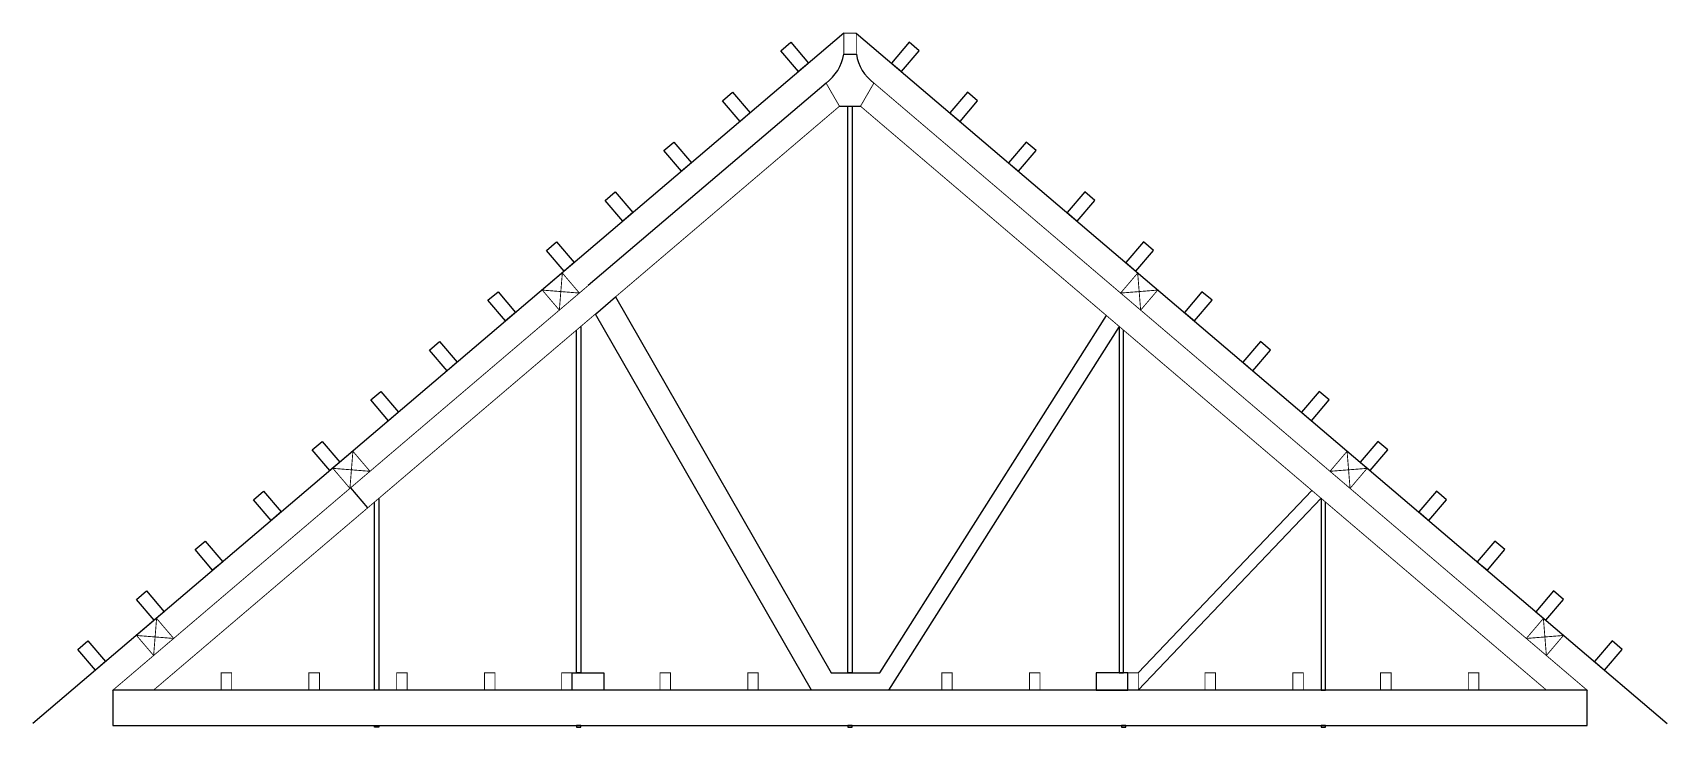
# Model space of a CAD drawing. Header units: millimetres. Extents: x -95183 to 52685, y 14 to 4044.
# Drawn here: x 43373 to 52685, y 85 to 4044 of the extents above.
import ezdxf

# ---------------------------------------------------------------- set-up
doc = ezdxf.new("R2010")
doc.units = ezdxf.units.MM
doc.header["$MEASUREMENT"] = 0
doc.layers.get('0').update_dxf_attribs({"color": 255})

msp = doc.modelspace()

# ---------------------------------------------------------------- linework, layer by layer
for p, q in [((47992.9, 4041.6), (43372.5, 107)), ((48064.4, 4041.6), (52684.7, 107)), ((47992.9, 3921.6), (48064.9, 3921.6)), ((47892.3, 3757), (46537.9, 2603.6)), ((47968.6, 3624.9), (48088.5, 3625)), ((48198.6, 396.4), (49489.1, 2432.3)), ((45183.4, 1450.1), (45280.7, 1335.9)), ((49671.2, 396.4), (50659.6, 1435.5)), ((49671.2, 296.4), (50712.2, 1390.8)), ((47921.7, 396.4), (48198.6, 396.4))]:
    msp.add_line(p, q)
at = {"const_width": 5}
for points in [[(48064.9, 4041.6), (48064.9, 3921.6), (47992.9, 3921.6), (47992.9, 4041.6)], [(43828.6, 296.4), (47892.3, 3757), (47968.6, 3624.9), (44060, 296.4)], [(48164.8, 3757.1), (52228.6, 296.4), (51997.3, 296.4), (48088.5, 3625)], [(46275.6, 2577.2), (46389.8, 2674.5), (46487, 2560.2), (46372.8, 2463)], [(49781.7, 2577.2), (49667.5, 2674.5), (49570.2, 2560.2), (49684.4, 2463)], [(45082.6, 1561.3), (45196.8, 1658.6), (45294.1, 1544.4), (45179.9, 1447.1)], [(50974.6, 1561.3), (50860.4, 1658.6), (50763.2, 1544.4), (50877.4, 1447.1)], [(43964.2, 608.9), (44078.4, 706.1), (44175.7, 591.9), (44061.5, 494.7)], [(52093, 608.9), (51978.8, 706.1), (51881.6, 591.9), (51995.8, 494.7)], [(44446, 396.4), (44506, 396.4), (44506, 296.4), (44446, 296.4)], [(44946, 396.4), (45006, 396.4), (45006, 296.4), (44946, 296.4)], [(45446, 396.4), (45506, 396.4), (45506, 296.4), (45446, 296.4)], [(45946, 396.4), (46006, 396.4), (46006, 296.4), (45946, 296.4)], [(46386, 396.4), (46446, 396.4), (46446, 296.4), (46386, 296.4)], [(46946, 396.4), (47006, 396.4), (47006, 296.4), (46946, 296.4)], [(47446, 396.4), (47506, 396.4), (47506, 296.4), (47446, 296.4)], [(48611.2, 396.4), (48551.2, 396.4), (48551.2, 296.4), (48611.2, 296.4)], [(49111.2, 396.4), (49051.2, 396.4), (49051.2, 296.4), (49111.2, 296.4)], [(49671.2, 396.4), (49611.2, 396.4), (49611.2, 296.4), (49671.2, 296.4)], [(50111.2, 396.4), (50051.2, 396.4), (50051.2, 296.4), (50111.2, 296.4)], [(50611.2, 396.4), (50551.2, 396.4), (50551.2, 296.4), (50611.2, 296.4)], [(51111.2, 396.4), (51051.2, 396.4), (51051.2, 296.4), (51111.2, 296.4)], [(51611.2, 396.4), (51551.2, 396.4), (51551.2, 296.4), (51611.2, 296.4)]]:
    msp.add_lwpolyline(points, close=True, dxfattribs=at)
for points in [[(47635.3, 3940.6), (47692.4, 3989.3), (47792.9, 3871.3), (47735.8, 3822.6)], [(48422, 3940.6), (48364.9, 3989.3), (48264.4, 3871.3), (48321.5, 3822.6)], [(47301.5, 3656.4), (47358.6, 3705), (47459.1, 3587), (47402, 3538.4)], [(48755.8, 3656.4), (48698.7, 3705), (48598.2, 3587), (48655.3, 3538.4)], [(46967.7, 3372.1), (47024.8, 3420.8), (47125.3, 3302.7), (47068.2, 3254.1)], [(49089.6, 3372.1), (49032.5, 3420.8), (48932, 3302.7), (48989.1, 3254.1)], [(46633.9, 3087.9), (46691, 3136.5), (46791.5, 3018.5), (46734.4, 2969.9)], [(49423.4, 3087.9), (49366.3, 3136.5), (49265.8, 3018.5), (49322.9, 2969.9)], [(46300.1, 2803.6), (46357.2, 2852.2), (46457.7, 2734.2), (46400.6, 2685.6)], [(49757.2, 2803.6), (49700.1, 2852.2), (49599.6, 2734.2), (49656.7, 2685.6)], [(45966.3, 2519.4), (46023.4, 2568), (46123.9, 2450), (46066.8, 2401.3)], [(50091, 2519.4), (50033.9, 2568), (49933.4, 2450), (49990.5, 2401.3)], [(45632.5, 2235.1), (45689.6, 2283.7), (45790.1, 2165.7), (45733, 2117.1)], [(50424.8, 2235.1), (50367.7, 2283.7), (50267.2, 2165.7), (50324.3, 2117.1)], [(45298.7, 1950.8), (45355.8, 1999.5), (45456.3, 1881.5), (45399.2, 1832.8)], [(50758.6, 1950.8), (50701.5, 1999.5), (50601, 1881.5), (50658.1, 1832.8)], [(44964.9, 1666.6), (45022, 1715.2), (45122.5, 1597.2), (45065.4, 1548.6)], [(51092.4, 1666.6), (51035.3, 1715.2), (50934.8, 1597.2), (50991.9, 1548.6)], [(44631.1, 1382.3), (44688.2, 1431), (44788.7, 1312.9), (44731.6, 1264.3)], [(51426.2, 1382.3), (51369.1, 1431), (51268.6, 1312.9), (51325.7, 1264.3)], [(44297.3, 1098.1), (44354.4, 1146.7), (44454.9, 1028.7), (44397.8, 980.1)], [(51760, 1098.1), (51702.9, 1146.7), (51602.4, 1028.7), (51659.5, 980.1)], [(43963.5, 813.8), (44020.6, 862.4), (44121.1, 744.4), (44064, 695.8)], [(52093.8, 813.8), (52036.7, 862.4), (51936.2, 744.4), (51993.3, 695.8)], [(43629.7, 529.6), (43686.8, 578.2), (43787.3, 460.2), (43730.2, 411.5)], [(52427.6, 529.6), (52370.5, 578.2), (52270, 460.2), (52327.1, 411.5)], [(46446, 396.4), (46626, 396.4), (46626, 296.4), (46446, 296.4)], [(49611.2, 396.4), (49431.2, 396.4), (49431.2, 296.4), (49611.2, 296.4)], [(52228.6, 96.4), (52228.6, 296.4), (43828.6, 296.4), (43828.6, 96.4)], [(45320.1, 96.4), (45345.1, 96.4), (45345.1, 85.4), (45320.1, 85.4)], [(46494.8, 96.4), (46469.8, 96.4), (46469.8, 85.4), (46494.8, 85.4)], [(48041.1, 96.4), (48016.1, 96.4), (48016.1, 85.4), (48041.1, 85.4)], [(49600, 96.4), (49575, 96.4), (49575, 85.4), (49600, 85.4)], [(50737.2, 96.4), (50712.2, 96.4), (50712.2, 85.4), (50737.2, 85.4)]]:
    msp.add_lwpolyline(points, close=True)
for points in [[(48041.1, 3625), (48041.1, 396.4), (48016.1, 396.4), (48016.1, 3624.9), (48041.1, 3624.9)], [(49562.5, 2369.8), (48248.2, 296.4), (48198.6, 296.4), (47858.6, 296.4), (47809, 296.4), (46578, 2440.7), (46692.2, 2538), (47921.7, 396.4)], [(46494.8, 2369.8), (46494.8, 396.4), (46469.8, 396.4), (46469.8, 2348.5)], [(49562.5, 2369.8), (49562.5, 396.4), (49587.5, 396.4), (49587.5, 2348.5)], [(45345.1, 1390.8), (45345.1, 296.4), (45320.1, 296.4), (45320.1, 1369.5)], [(50712.2, 1390.8), (50712.2, 296.4), (50737.2, 296.4), (50737.2, 1369.5)]]:
    msp.add_lwpolyline(points)
for points in [[(46389.8, 2674.5), (46372.8, 2463)], [(49667.5, 2674.5), (49684.4, 2463)], [(46275.6, 2577.2), (46487, 2560.2)], [(49781.7, 2577.2), (49570.2, 2560.2)], [(45196.8, 1658.6), (45179.9, 1447.1)], [(50860.4, 1658.6), (50877.4, 1447.1)], [(45082.6, 1561.3), (45294.1, 1544.4)], [(50974.6, 1561.3), (50763.2, 1544.4)], [(44078.4, 706.1), (44061.5, 494.7)], [(51978.8, 706.1), (51995.8, 494.7)], [(43964.2, 608.9), (44175.7, 591.9)], [(52093, 608.9), (51881.6, 591.9)]]:
    msp.add_lwpolyline(points, dxfattribs=at)
for centre, radius, start, end in [((47740.2, 3963), 256.1, 306.44944, 350.70668), ((48312.9, 3959.7), 251, 188.72666, 233.83439)]:
    msp.add_arc(centre, radius, start, end)

doc.saveas('drawing.dxf')
